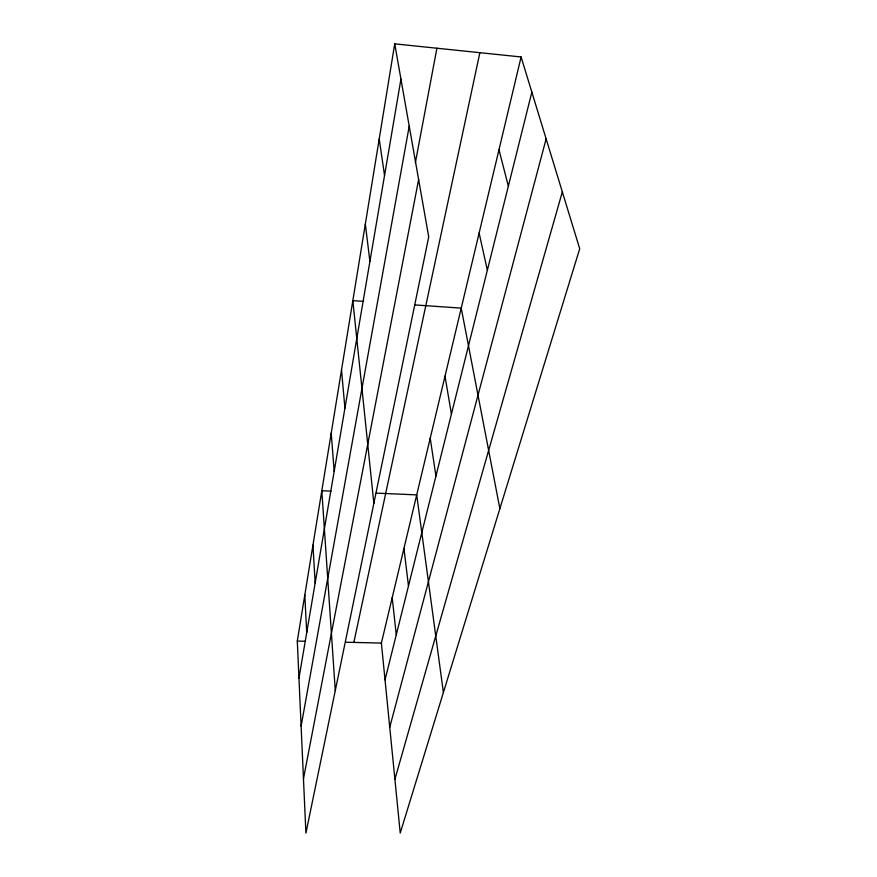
<?xml version="1.0" encoding="UTF-8"?>
<svg xmlns="http://www.w3.org/2000/svg" width="877" height="877" viewBox="0 0 877 877"><rect width="100%" height="100%" fill="white"/><g stroke="black" fill="none" stroke-linecap="round" stroke-linejoin="round"><path stroke-width="1.32" d="M394.727 43.85L428.732 236.911L305.909 833.15L297.292 641.076L394.727 43.85L521.102 56.961L579.708 248.739L400.23 833.018L381.385 643.082L521.102 56.961M298.958 678.195L400.942 79.149M301.107 726.178L409.219 126.145M415.38 162.64L436.91 48.224M303.464 778.765L418.625 179.522M353.837 642.424L479.872 52.686M385.025 679.839L531.846 92.129M389.739 727.307L546.13 138.873M394.902 779.291L562.332 191.866M297.292 641.076L305.284 641.262M345.67 642.227L381.385 643.082M331.035 491.142L321.815 490.736L335.266 690.616M376.255 493.115L416.707 494.891L443.389 692.501M363.538 301.37L352.839 300.625L373.854 503.31M414.887 304.922L461.236 308.123L499.868 508.649M498.98 149.781L508.353 186.176M479.127 233.03L487.36 270.226M445.001 376.2L451.425 414.054M430.223 438.193L435.935 476.058M379.215 138.895L384.543 175.521M365.336 223.997L369.908 261.478M403.946 548.454L408.485 585.946M392.205 597.676L396.272 634.838M341.515 370.006L344.924 408.211M331.221 433.095L334.181 471.333M312.946 545.121L315.161 582.997M304.801 595.066L306.72 632.591"/></g></svg>
